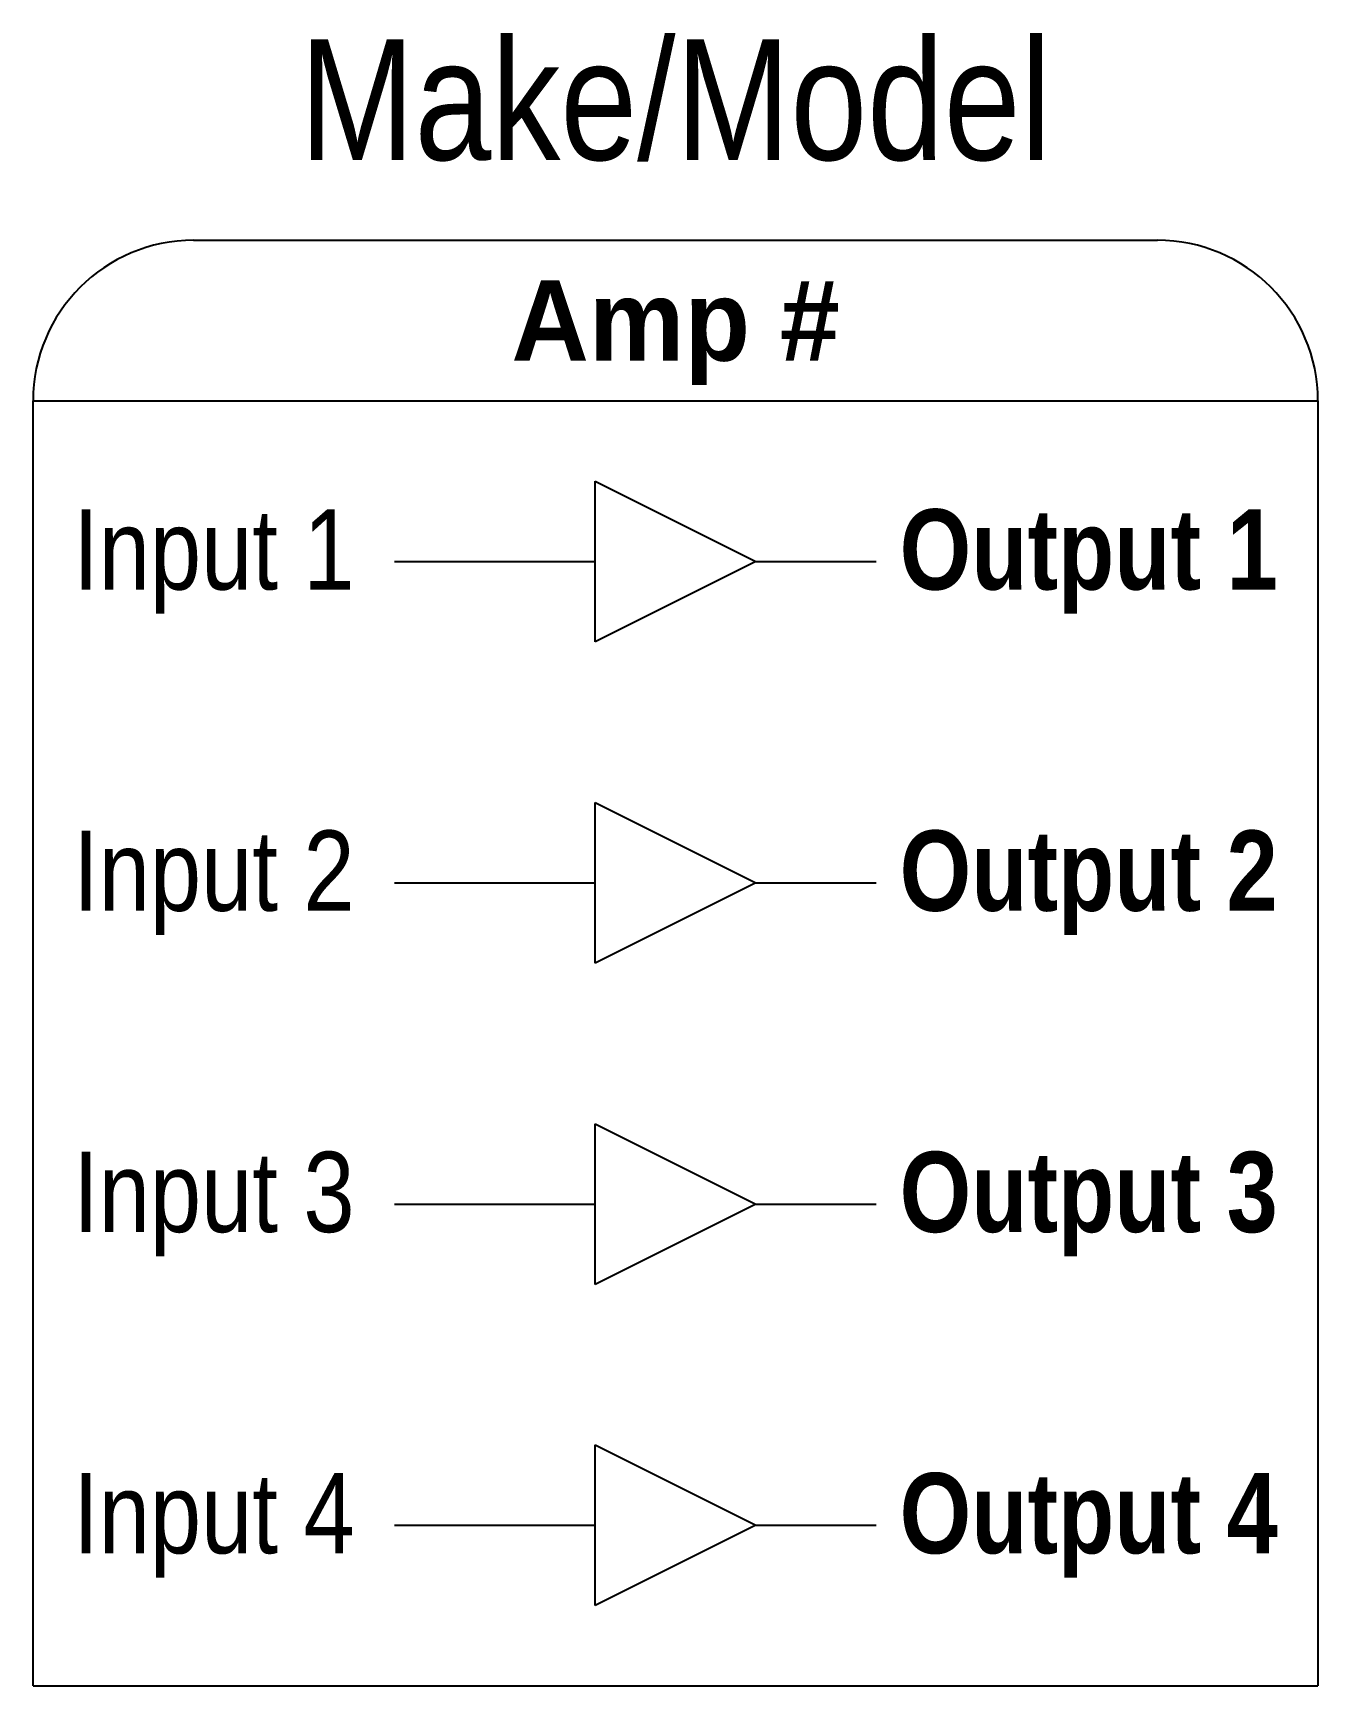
# Model space of a CAD drawing. Header units: inches. Extents: x 0 to 16, y -6 to 14.6.
import ezdxf
from ezdxf.enums import TextEntityAlignment as Align

# ---------------------------------------------------------------- set-up
doc = ezdxf.new("R2010")
doc.units = ezdxf.units.IN
doc.header["$MEASUREMENT"] = 0
doc.layers.add('Equipment', color=178, linetype='Continuous', lineweight=25, true_color=0x000000)
doc.layers.add('Text', color=178, linetype='Continuous', lineweight=25, true_color=0x000000)
doc.styles.add('textstyle14', font='')
doc.styles.add('textstyle15', font='')
doc.styles.add('textstyle16', font='')
doc.styles.add('textstyle17', font='')
doc.styles.add('textstyle18', font='')
doc.styles.add('textstyle19', font='')
doc.styles.add('textstyle20', font='')
doc.styles.add('textstyle21', font='')
doc.styles.add('textstyle22', font='')
doc.styles.add('textstyle23', font='')
doc.styles.get('textstyle14').set_extended_font_data('Ubuntu Condensed')
doc.styles.get('textstyle15').set_extended_font_data('Ubuntu Condensed')
doc.styles.get('textstyle16').set_extended_font_data('Ubuntu Condensed')
doc.styles.get('textstyle17').set_extended_font_data('Ubuntu Condensed')
doc.styles.get('textstyle18').set_extended_font_data('Ubuntu Condensed')
doc.styles.get('textstyle19').set_extended_font_data('Ubuntu', bold=True)
doc.styles.get('textstyle20').set_extended_font_data('Ubuntu Condensed')
doc.styles.get('textstyle21').set_extended_font_data('Ubuntu Condensed')
doc.styles.get('textstyle22').set_extended_font_data('Ubuntu Condensed')
doc.styles.get('textstyle23').set_extended_font_data('Ubuntu Condensed')

msp = doc.modelspace()

# ---------------------------------------------------------------- linework, layer by layer
at = {"layer": 'Equipment'}
for p, q in [((2, 12), (14, 12)), ((0, -6), (0, 10)), ((0, 10), (16, 10)), ((16, 10), (16, -6)), ((7, 9), (9, 8)), ((7, 7), (7, 9)), ((4.5, 8), (7, 8)), ((9, 8), (7, 7)), ((9, 8), (10.5, 8)), ((7, 5), (9, 4)), ((7, 3), (7, 5)), ((4.5, 4), (7, 4)), ((9, 4), (7, 3)), ((9, 4), (10.5, 4)), ((7, 1), (9, 0)), ((7, -1), (7, 1)), ((4.5, 0), (7, 0)), ((9, 0), (7, -1)), ((9, 0), (10.5, 0)), ((7, -3), (9, -4)), ((7, -5), (7, -3)), ((4.5, -4), (7, -4)), ((9, -4), (7, -5)), ((9, -4), (10.5, -4)), ((0, -6), (16, -6))]:
    msp.add_line(p, q, dxfattribs=at)
for centre, start, end in [((2, 10), 90, 180), ((14, 10), 0, 90)]:
    msp.add_arc(centre, 2, start, end, dxfattribs=at)

# ---------------------------------------------------------------- texts
at = {"layer": 'Text', "char_height": 1}
for s, insert, attachment_point, style in [('Input 1', (0.5, 8), 4, 'textstyle14'), ('\\fUbuntu Condensed|b1|i0|c0|p0;Output 1', (15.5, 8), 6, 'textstyle16'), ('Input 2', (0.5, 4), 4, 'textstyle15'), ('\\fUbuntu Condensed|b1|i0|c0|p0;Output 2', (15.5, 4), 6, 'textstyle17'), ('Input 3', (0.5, 0), 4, 'textstyle20'), ('\\fUbuntu Condensed|b1|i0|c0|p0;Output 3', (15.5, 0), 6, 'textstyle21'), ('Input 4', (0.5, -4), 4, 'textstyle22'), ('\\fUbuntu Condensed|b1|i0|c0|p0;Output 4', (15.5, -4), 6, 'textstyle23')]:
    msp.add_mtext(s, dxfattribs=dict(at, insert=insert, attachment_point=attachment_point, style=style))
at = {"layer": 'Text', "style": 'textstyle18'}
msp.add_attdef('Make/Model', text='Make/Model', height=1.5, dxfattribs=at).set_placement((8, 13), align=Align.CENTER)
at = {"layer": 'Text', "style": 'textstyle19'}
msp.add_attdef('Amp #', text='Amp #', height=1, dxfattribs=at).set_placement((8, 11), align=Align.MIDDLE_CENTER)

doc.saveas('drawing.dxf')
